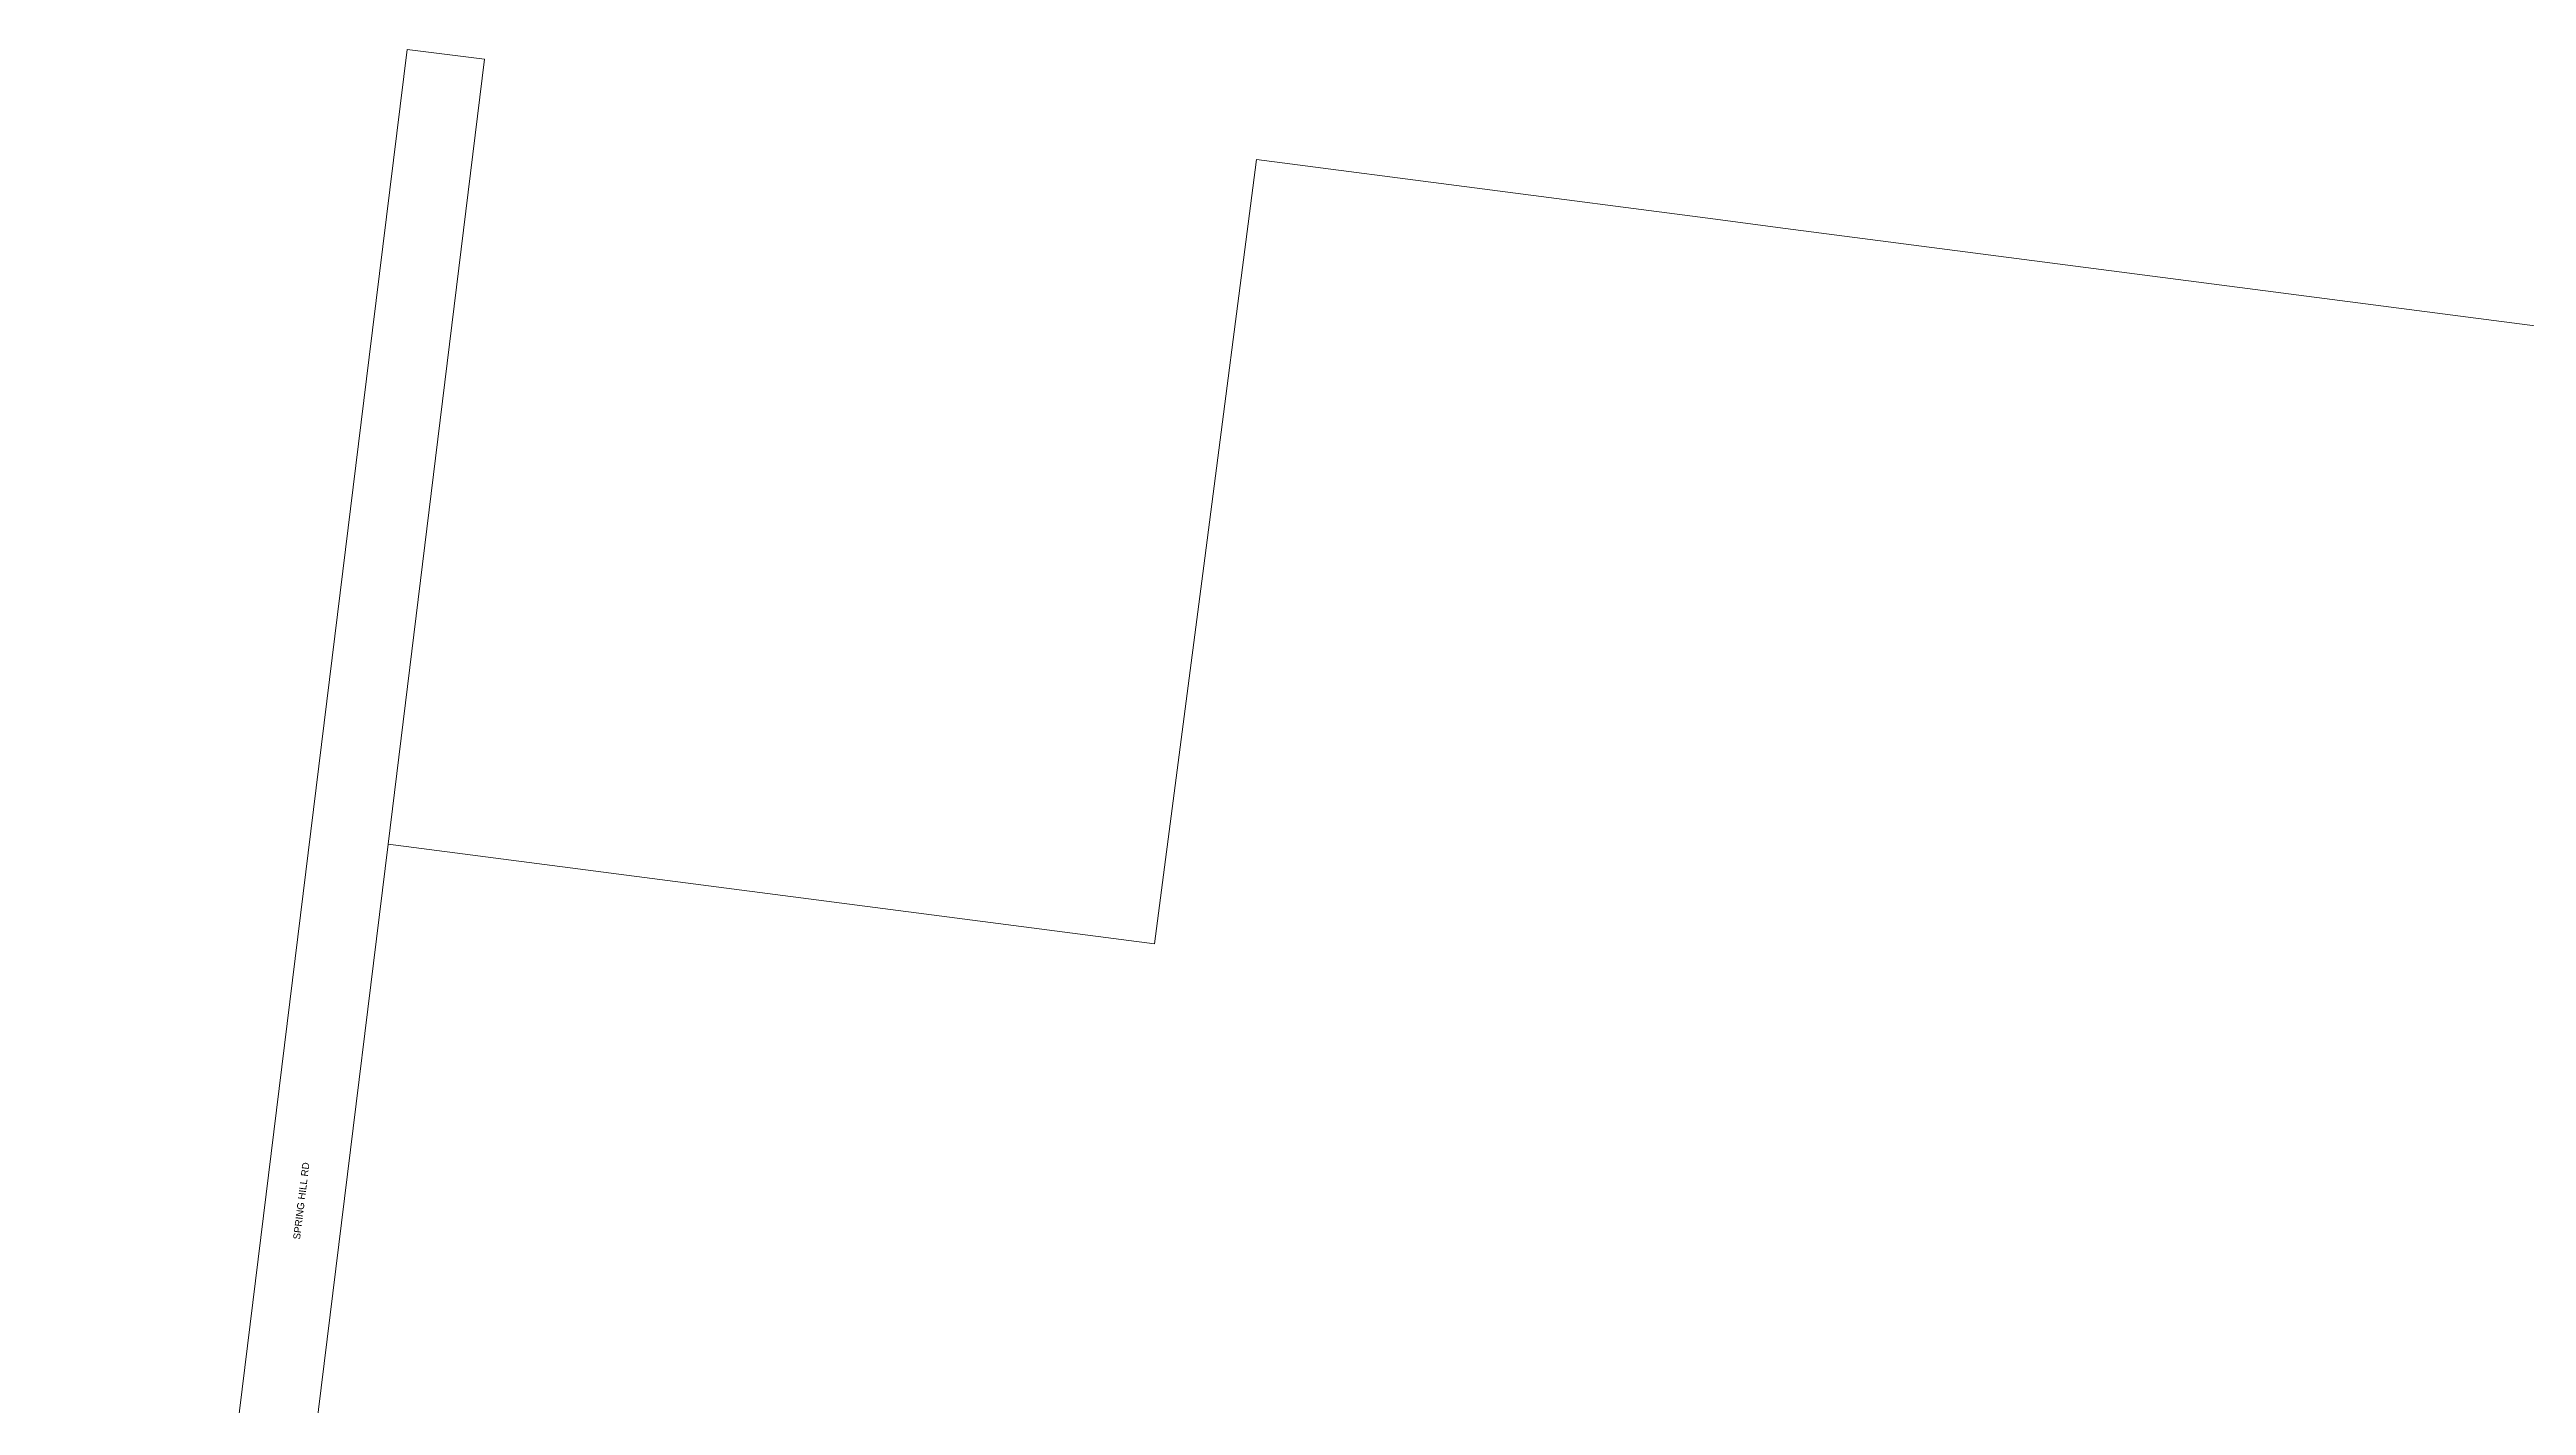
# Model space of a CAD drawing. Header units: metres. Extents: x 257896 to 264438, y 6185680 to 6189085.
# Drawn here: x 259551 to 260188, y 6188736 to 6189085 of the extents above; entities that cross this region are included whole.
import ezdxf

# ---------------------------------------------------------------- set-up
doc = ezdxf.new("R2010")
doc.units = ezdxf.units.M
doc.layers.add('Cadastre Land Parcels_SP_EXT', color=9, linetype='Continuous', lineweight=5)
doc.layers.add('Cadastre Roads_SP_EXT', color=9, linetype='Continuous', lineweight=5)
doc.styles.get("Standard").update_dxf_attribs({"font": 'arial.ttf'})

msp = doc.modelspace()

# ---------------------------------------------------------------- linework, layer by layer
at = {"layer": 'Cadastre Land Parcels_SP_EXT', "linetype": 'Continuous'}
msp.add_lwpolyline([(259977.62, 6189041.58), (259861.41, 6189056.68), (259848.05, 6188954.11), (259835.15, 6188854.87), (259637.81, 6188880.52), (259570.51, 6188334.1), (260373.69, 6188228.72), (260416.37, 6188554.27), (260436.21, 6188551.78), (260393.54, 6188226.12), (260583.58, 6188201.15), (260697.71, 6188985.42), (260682.57, 6188987.58), (260499.94, 6189013.52), (260495.89, 6188974.23), (260433.13, 6188982.39), (260413.19, 6188984.98), (259997.55, 6189038.99), (259977.62, 6189041.58)], close=True, dxfattribs=at)
at = {"layer": 'Cadastre Roads_SP_EXT', "linetype": 'Continuous'}
msp.add_lwpolyline([(259662.68, 6189082.52), (259654.42, 6189083.55), (259642.74, 6189085), (259632.92, 6189005.83), (259590.72, 6188662.86), (259550.66, 6188336.92), (259558.89, 6188335.75), (259570.51, 6188334.1), (259637.81, 6188880.52), (259650.05, 6188979.85), (259662.68, 6189082.52)], close=True, dxfattribs=at)

# ---------------------------------------------------------------- texts
at = {"layer": 'Cadastre Roads_SP_EXT'}
msp.add_text('SPRING HILL RD', height=1.8, rotation=82.9816, dxfattribs=at).set_placement((259615.14, 6188778.69))

doc.saveas('drawing.dxf')
